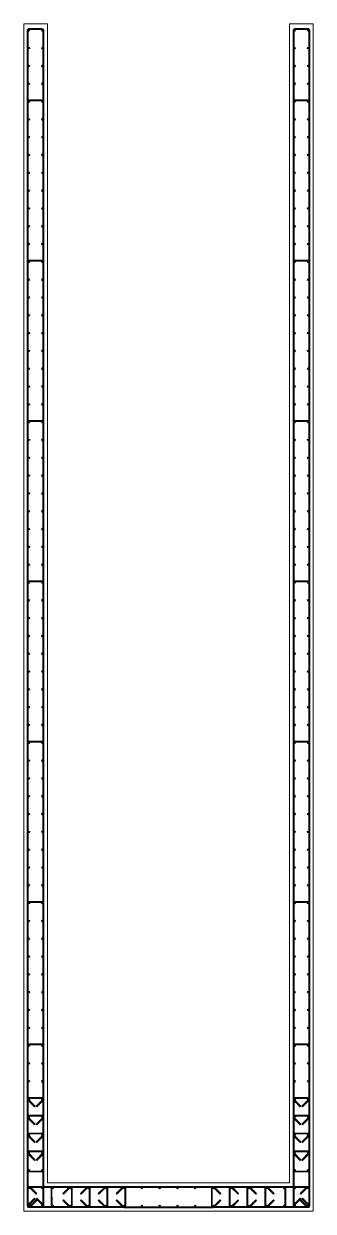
# Model space of a CAD drawing. Header units: metres. Extents: x -108 to 1267, y -15 to 572.
# Drawn here: x 54.39 to 56.83, y 36.15 to 46.15 of the extents above; entities that cross this region are included whole.
import ezdxf

# ---------------------------------------------------------------- set-up
doc = ezdxf.new("R2010")
doc.units = ezdxf.units.M
for name, color, linetype, lineweight in [('Acero de refuerzo', 150, 'Continuous', 0), ('Acero de refuerzo estribos', 92, 'Continuous', 0), ('Acero de refuerzo horizontal', 30, 'Continuous', 0), ('Muros', 7, 'Continuous', 0)]:
    doc.layers.add(name, color=color, linetype=linetype, lineweight=lineweight)

# ---------------------------------------------------------------- blocks, each defined once
blk = doc.blocks.new('Acero de refuerzo horizontal corto')
at = {"transparency": 33554687}
for p, q in [((-0.014, 0), (-0.014, 0.15)), ((-0.006, 0), (-0.006, 0.15)), ((0.351, 0.164), (0, 0.164)), ((0.351, 0.156), (0, 0.156)), ((0.357, 0), (0.357, 0.15)), ((0.365, 0), (0.365, 0.15))]:
    blk.add_line(p, q, dxfattribs=at)
for points in [[(-0.01, -0.01, -0.20907), (-0.014, 0, -0.20907)], [(-0.01, -0.01, 0.41421), (0.01, -0.01), (0.066, 0.046), (0.061, 0.052), (0.004, -0.004, -0.41421), (-0.004, -0.004)], [(-0.006, 0, 0.20907), (-0.004, -0.005)], [(0.361, -0.01, -0.41421), (0.341, -0.01), (0.284, 0.046), (0.29, 0.052), (0.346, -0.004, 0.41421), (0.355, -0.004)], [(0.357, 0, -0.20907), (0.355, -0.005)], [(0.36, -0.01, 0.20907), (0.365, 0, 0.20907)]]:
    blk.add_lwpolyline(points, format="xyb", dxfattribs=at)
for centre, radius, start, end in [((0, 0.15), 0.0142, 90, 180), ((0, 0.15), 0.00635, 90, 180), ((0.351, 0.15), 0.0142, 0, 90), ((0.351, 0.15), 0.00635, 0, 90)]:
    blk.add_arc(centre, radius, start, end, dxfattribs=at)
blk = doc.blocks.new('Acero de refuerzo horizontal largo')
at = {"transparency": 33554687}
for p, q in [((-0.014, 0), (-0.014, 0.15)), ((-0.006, 0), (-0.006, 0.15)), ((0.651, 0.164), (0, 0.164)), ((0.651, 0.156), (0, 0.156)), ((0.657, 0), (0.657, 0.15)), ((0.665, 0), (0.665, 0.15))]:
    blk.add_line(p, q, dxfattribs=at)
for points in [[(-0.01, -0.01, -0.20907), (-0.014, 0, -0.20907)], [(-0.01, -0.01, 0.41421), (0.01, -0.01), (0.066, 0.046), (0.061, 0.052), (0.004, -0.004, -0.41421), (-0.004, -0.004)], [(-0.006, 0, 0.20907), (-0.004, -0.005)], [(0.661, -0.01, -0.41421), (0.641, -0.01), (0.584, 0.046), (0.59, 0.052), (0.646, -0.004, 0.41421), (0.655, -0.004)], [(0.657, 0, -0.20907), (0.655, -0.005)], [(0.66, -0.01, 0.20907), (0.665, 0, 0.20907)]]:
    blk.add_lwpolyline(points, format="xyb", dxfattribs=at)
for centre, radius, start, end in [((0, 0.15), 0.0142, 90, 180), ((0, 0.15), 0.00635, 90, 180), ((0.651, 0.15), 0.0142, 0, 90), ((0.651, 0.15), 0.00635, 0, 90)]:
    blk.add_arc(centre, radius, start, end, dxfattribs=at)
blk = doc.blocks.new('acero más largo refuerzo horizontal')
at = {"transparency": 33554687}
for p, q in [((-0.014, 0.15), (-0.014, 0)), ((-0.006, 0.15), (-0.006, 0)), ((0.807, 0.15), (0.807, 0)), ((0.815, 0.15), (0.815, 0)), ((0.801, -0.006), (0, -0.006)), ((0.801, -0.014), (0, -0.014))]:
    blk.add_line(p, q, dxfattribs=at)
for points in [[(-0.01, 0.16, 0.20907), (-0.014, 0.15, 0.20907)], [(-0.01, 0.16, -0.41421), (0.01, 0.16), (0.066, 0.104), (0.061, 0.098), (0.004, 0.154, 0.41421), (-0.004, 0.154)], [(-0.006, 0.15, -0.20907), (-0.004, 0.155)], [(0.811, 0.16, 0.41421), (0.791, 0.16), (0.734, 0.104), (0.74, 0.098), (0.796, 0.154, -0.41421), (0.805, 0.154)], [(0.807, 0.15, 0.20907), (0.805, 0.155)], [(0.81, 0.16, -0.20907), (0.815, 0.15, -0.20907)]]:
    blk.add_lwpolyline(points, format="xyb", dxfattribs=at)
for centre, radius, start, end in [((0, 0), 0.0142, 180, 270), ((0, 0), 0.00635, 180, 270), ((0.801, 0), 0.0142, 270, 0), ((0.801, 0), 0.00635, 270, 0)]:
    blk.add_arc(centre, radius, start, end, dxfattribs=at)
blk = doc.blocks.new('acero horizontal medio')
at = {"transparency": 33554687}
for p, q in [((-0.014, 0), (-0.014, 0.15)), ((-0.006, 0), (-0.006, 0.15)), ((0, 0.164), (0.501, 0.164)), ((0, 0.156), (0.501, 0.156)), ((0.507, 0), (0.507, 0.15)), ((0.515, 0), (0.515, 0.15))]:
    blk.add_line(p, q, dxfattribs=at)
for points in [[(-0.01, -0.01, -0.20907), (-0.014, 0, -0.20907)], [(-0.01, -0.01, 0.41421), (0.01, -0.01), (0.066, 0.046), (0.061, 0.052), (0.004, -0.004, -0.41421), (-0.004, -0.004)], [(-0.006, 0, 0.20907), (-0.004, -0.005)], [(0.511, -0.01, -0.41421), (0.491, -0.01), (0.434, 0.046), (0.44, 0.052), (0.496, -0.004, 0.41421), (0.505, -0.004)], [(0.507, 0, -0.20907), (0.505, -0.005)], [(0.51, -0.01, 0.20907), (0.515, 0, 0.20907)]]:
    blk.add_lwpolyline(points, format="xyb", dxfattribs=at)
for centre, radius, start, end in [((0, 0.15), 0.0142, 90, 180), ((0, 0.15), 0.00635, 90, 180), ((0.501, 0.15), 0.0142, 360, 90), ((0.501, 0.15), 0.00635, 0, 90)]:
    blk.add_arc(centre, radius, start, end, dxfattribs=at)
blk = doc.blocks.new('horizontal 1 10 corte')
at = {"transparency": 33554687}
for p, q in [((-0.014, 0), (-0.014, -0.112)), ((-0.006, 0), (-0.006, -0.112)), ((0.456, 0), (0.456, -0.112)), ((0.464, 0), (0.464, -0.112)), ((0.45, -0.118), (0, -0.118)), ((0.45, -0.126), (0, -0.126))]:
    blk.add_line(p, q, dxfattribs=at)
for points in [[(-0.01, 0.01, 0.20907), (-0.014, 0, 0.20907)], [(-0.01, 0.01, -0.41421), (0.01, 0.01), (0.066, -0.046), (0.061, -0.052), (0.004, 0.004, 0.41421), (-0.004, 0.004)], [(-0.006, 0, -0.20907), (-0.004, 0.005)], [(0.46, 0.01, 0.41421), (0.44, 0.01), (0.384, -0.046), (0.389, -0.052), (0.446, 0.004, -0.41421), (0.454, 0.004)], [(0.456, 0, 0.20907), (0.454, 0.005)], [(0.46, 0.01, -0.20907), (0.464, 0, -0.20907)]]:
    blk.add_lwpolyline(points, format="xyb", dxfattribs=at)
for centre, radius, start, end in [((0, -0.112), 0.0142, 180, 270), ((0, -0.112), 0.00635, 180, 270), ((0.45, -0.112), 0.0142, 270, 0), ((0.45, -0.112), 0.00635, 270, 0)]:
    blk.add_arc(centre, radius, start, end, dxfattribs=at)
blk = doc.blocks.new('horizontal 2 10 corte')
at = {"transparency": 33554687}
for p, q in [((-0.014, 0), (-0.014, -0.112)), ((-0.006, 0), (-0.006, -0.112)), ((0.606, 0), (0.606, -0.112)), ((0.614, 0), (0.614, -0.112)), ((0.6, -0.118), (0, -0.118)), ((0.6, -0.126), (0, -0.126))]:
    blk.add_line(p, q, dxfattribs=at)
for points in [[(-0.01, 0.01, 0.20907), (-0.014, 0, 0.20907)], [(-0.01, 0.01, -0.41421), (0.01, 0.01), (0.066, -0.046), (0.061, -0.052), (0.004, 0.004, 0.41421), (-0.004, 0.004)], [(-0.006, 0, -0.20907), (-0.004, 0.005)], [(0.61, 0.01, 0.41421), (0.59, 0.01), (0.534, -0.046), (0.539, -0.052), (0.596, 0.004, -0.41421), (0.604, 0.004)], [(0.606, 0, 0.20907), (0.604, 0.005)], [(0.61, 0.01, -0.20907), (0.614, 0, -0.20907)]]:
    blk.add_lwpolyline(points, format="xyb", dxfattribs=at)
for centre, radius, start, end in [((0, -0.112), 0.0142, 180, 270), ((0, -0.112), 0.00635, 180, 270), ((0.6, -0.112), 0.0142, 270, 0), ((0.6, -0.112), 0.00635, 270, 0)]:
    blk.add_arc(centre, radius, start, end, dxfattribs=at)
blk = doc.blocks.new('horizontal 3 10')
at = {"transparency": 33554687}
for p, q in [((-0.764, 0), (-0.764, -0.112)), ((-0.756, 0), (-0.756, -0.112)), ((0.006, 0), (0.006, -0.112)), ((0.014, 0), (0.014, -0.112)), ((0, -0.118), (-0.75, -0.118)), ((0, -0.126), (-0.75, -0.126))]:
    blk.add_line(p, q, dxfattribs=at)
for points in [[(-0.76, 0.01, 0.20907), (-0.764, 0, 0.20907)], [(-0.76, 0.01, -0.41421), (-0.74, 0.01), (-0.684, -0.046), (-0.689, -0.052), (-0.746, 0.004, 0.41421), (-0.754, 0.004)], [(-0.756, 0, -0.20907), (-0.754, 0.005)], [(0.01, 0.01, 0.41421), (-0.01, 0.01), (-0.066, -0.046), (-0.061, -0.052), (-0.004, 0.004, -0.41421), (0.004, 0.004)], [(0.006, 0, 0.20907), (0.004, 0.005)], [(0.01, 0.01, -0.20907), (0.014, 0, -0.20907)]]:
    blk.add_lwpolyline(points, format="xyb", dxfattribs=at)
for centre, radius, start, end in [((-0.75, -0.112), 0.0142, 180, 270), ((-0.75, -0.112), 0.00635, 180, 270), ((0, -0.112), 0.0142, 270, 0), ((0, -0.112), 0.00635, 270, 0)]:
    blk.add_arc(centre, radius, start, end, dxfattribs=at)
blk = doc.blocks.new('horizontal 4 10')
at = {"transparency": 33554687}
for p, q in [((-0.006, 0), (-0.006, -0.112)), ((-0.014, 0), (-0.014, -0.112)), ((0.906, 0), (0.906, -0.112)), ((0.914, 0), (0.914, -0.112)), ((0.9, -0.118), (0, -0.118)), ((0.9, -0.126), (0, -0.126))]:
    blk.add_line(p, q, dxfattribs=at)
for points in [[(-0.01, 0.01, 0.20907), (-0.014, 0, 0.20907)], [(-0.01, 0.01, -0.41421), (0.01, 0.01), (0.066, -0.046), (0.061, -0.052), (0.004, 0.004, 0.41421), (-0.004, 0.004)], [(-0.006, 0, -0.20907), (-0.004, 0.005)], [(0.91, 0.01, 0.41421), (0.89, 0.01), (0.834, -0.046), (0.839, -0.052), (0.896, 0.004, -0.41421), (0.904, 0.004)], [(0.906, 0, 0.20907), (0.904, 0.005)], [(0.91, 0.01, -0.20907), (0.914, 0, -0.20907)]]:
    blk.add_lwpolyline(points, format="xyb", dxfattribs=at)
for centre, radius, start, end in [((0, -0.112), 0.0142, 180, 270), ((0, -0.112), 0.00635, 180, 270), ((0.9, -0.112), 0.0142, 270, 0), ((0.9, -0.112), 0.00635, 270, 0)]:
    blk.add_arc(centre, radius, start, end, dxfattribs=at)
blk = doc.blocks.new('estribos delgaod 0.1')
at = {"transparency": 33554687}
for p, q in [((-0.014, 0), (-0.014, -0.112)), ((-0.006, 0), (-0.006, -0.112))]:
    blk.add_line(p, q, dxfattribs=at)
for centre, radius, start, end in [((0, 0), 0.0142, 90, 180), ((0, 0), 0.00635, 90, 180), ((0, -0.112), 0.0142, 180, 270), ((0, -0.112), 0.00635, 174.1587, 270)]:
    blk.add_arc(centre, radius, start, end, dxfattribs=at)

msp = doc.modelspace()

# ---------------------------------------------------------------- linework, layer by layer
at = {"layer": 'Acero de refuerzo', "transparency": 33554687}
for centre in [(54.435, 46.091), (54.547, 46.091), (56.675, 46.091), (56.787, 46.091), (54.435, 45.941), (54.547, 45.941), (56.675, 45.941), (56.787, 45.941), (54.435, 45.791), (54.547, 45.791), (56.675, 45.791), (56.787, 45.791), (54.435, 45.641), (54.547, 45.641), (56.675, 45.641), (56.787, 45.641), (54.435, 45.491), (54.547, 45.491), (56.675, 45.491), (56.787, 45.491), (54.435, 45.341), (54.547, 45.341), (56.675, 45.341), (56.787, 45.341), (54.435, 45.191), (54.547, 45.191), (56.675, 45.191), (56.787, 45.191), (54.435, 45.041), (54.547, 45.041), (56.675, 45.041), (56.787, 45.041), (54.435, 44.891), (54.547, 44.891), (56.675, 44.891), (56.787, 44.891), (54.435, 44.741), (54.547, 44.741), (56.675, 44.741), (56.787, 44.741), (54.435, 44.591), (54.547, 44.591), (56.675, 44.591), (56.787, 44.591), (54.435, 44.441), (54.547, 44.441), (56.675, 44.441), (56.787, 44.441), (54.435, 44.291), (54.547, 44.291), (56.675, 44.291), (56.787, 44.291), (54.435, 44.141), (54.547, 44.141), (56.675, 44.141), (56.787, 44.141), (54.435, 43.991), (54.547, 43.991), (56.675, 43.991), (56.787, 43.991), (54.435, 43.841), (54.547, 43.841), (56.675, 43.841), (56.787, 43.841), (54.435, 43.691), (54.547, 43.691), (56.675, 43.691), (56.787, 43.691), (54.435, 43.541), (54.547, 43.541), (56.675, 43.541), (56.787, 43.541), (54.435, 43.391), (54.547, 43.391), (56.675, 43.391), (56.787, 43.391), (54.435, 43.241), (54.547, 43.241), (56.675, 43.241), (56.787, 43.241), (54.435, 43.091), (54.547, 43.091), (56.675, 43.091), (56.787, 43.091), (54.435, 42.941), (54.547, 42.941), (56.675, 42.941), (56.787, 42.941), (54.435, 42.791), (54.547, 42.791), (56.675, 42.791), (56.787, 42.791), (54.435, 42.641), (54.547, 42.641), (56.675, 42.641), (56.787, 42.641), (54.435, 42.491), (54.547, 42.491), (56.675, 42.491), (56.787, 42.491), (54.435, 42.341), (54.547, 42.341), (56.675, 42.341), (56.787, 42.341), (54.435, 42.191), (54.547, 42.191), (56.675, 42.191), (56.787, 42.191), (54.435, 42.041), (54.547, 42.041), (56.675, 42.041), (56.787, 42.041), (54.435, 41.891), (54.547, 41.891), (56.675, 41.891), (56.787, 41.891), (54.435, 41.741), (54.547, 41.741), (56.675, 41.741), (56.787, 41.741), (54.435, 41.591), (54.547, 41.591), (56.675, 41.591), (56.787, 41.591), (54.435, 41.441), (54.547, 41.441), (56.675, 41.441), (56.787, 41.441), (54.435, 41.291), (54.547, 41.291), (56.675, 41.291), (56.787, 41.291), (54.435, 41.141), (54.547, 41.141), (56.675, 41.141), (56.787, 41.141), (54.435, 40.991), (54.547, 40.991), (56.675, 40.991), (56.787, 40.991), (54.435, 40.841), (54.547, 40.841), (56.675, 40.841), (56.787, 40.841), (54.435, 40.691), (54.547, 40.691), (56.675, 40.691), (56.787, 40.691), (54.435, 40.541), (54.547, 40.541), (56.675, 40.541), (56.787, 40.541), (54.435, 40.391), (54.547, 40.391), (56.675, 40.391), (56.787, 40.391), (54.435, 40.241), (54.547, 40.241), (56.675, 40.241), (56.787, 40.241), (54.435, 40.091), (54.547, 40.091), (56.675, 40.091), (56.787, 40.091), (54.435, 39.941), (54.547, 39.941), (56.675, 39.941), (56.787, 39.941), (54.435, 39.791), (54.547, 39.791), (56.675, 39.791), (56.787, 39.791), (54.435, 39.641), (54.547, 39.641), (56.675, 39.641), (56.787, 39.641), (54.435, 39.491), (54.547, 39.491), (56.675, 39.491), (56.787, 39.491), (54.435, 39.341), (54.547, 39.341), (56.675, 39.341), (56.787, 39.341), (54.435, 39.191), (54.547, 39.191), (56.675, 39.191), (56.787, 39.191), (54.435, 39.041), (54.547, 39.041), (56.675, 39.041), (56.787, 39.041), (54.435, 38.891), (54.547, 38.891), (56.675, 38.891), (56.787, 38.891), (54.435, 38.741), (54.547, 38.741), (56.675, 38.741), (56.787, 38.741), (54.435, 38.591), (54.547, 38.591), (56.675, 38.591), (56.787, 38.591), (54.435, 38.441), (54.547, 38.441), (56.675, 38.441), (56.787, 38.441), (54.435, 38.291), (54.547, 38.291), (56.675, 38.291), (56.787, 38.291), (54.435, 38.141), (54.547, 38.141), (56.675, 38.141), (56.787, 38.141), (54.435, 37.991), (54.547, 37.991), (56.675, 37.991), (56.787, 37.991), (54.435, 37.841), (54.547, 37.841), (56.675, 37.841), (56.787, 37.841), (54.435, 37.691), (54.547, 37.691), (56.675, 37.691), (56.787, 37.691), (54.435, 37.541), (54.547, 37.541), (56.675, 37.541), (56.787, 37.541), (54.435, 37.391), (54.547, 37.391), (56.675, 37.391), (56.787, 37.391), (54.435, 37.241), (54.547, 37.241), (56.675, 37.241), (56.787, 37.241), (54.435, 37.091), (54.547, 37.091), (56.675, 37.091), (56.787, 37.091), (54.435, 36.941), (54.547, 36.941), (56.675, 36.941), (56.787, 36.941), (54.435, 36.791), (54.547, 36.791), (56.675, 36.791), (56.787, 36.791), (54.435, 36.641), (54.547, 36.641), (56.675, 36.641), (56.787, 36.641), (54.435, 36.491), (54.547, 36.491), (56.675, 36.491), (56.787, 36.491), (54.435, 36.341), (54.547, 36.341), (54.636, 36.341), (54.786, 36.341), (54.936, 36.341), (55.086, 36.341), (55.236, 36.341), (55.386, 36.341), (55.536, 36.341), (55.686, 36.341), (55.836, 36.341), (55.986, 36.341), (56.136, 36.341), (56.286, 36.341), (56.436, 36.341), (56.586, 36.341), (56.675, 36.341), (56.787, 36.341), (54.435, 36.191), (54.547, 36.191), (54.636, 36.191), (54.786, 36.191), (54.936, 36.191), (55.086, 36.191), (55.236, 36.191), (55.386, 36.191), (55.536, 36.191), (55.686, 36.191), (55.836, 36.191), (55.986, 36.191), (56.136, 36.191), (56.286, 36.191), (56.436, 36.191), (56.586, 36.191), (56.675, 36.191), (56.787, 36.191)]:
    msp.add_circle(centre, 0.00635, dxfattribs=at)
at = {"layer": 'Acero de refuerzo estribos'}
for p, q in [((54.421, 46.091), (54.421, 45.491)), ((54.429, 46.091), (54.429, 45.503)), ((54.553, 46.091), (54.553, 45.503)), ((54.561, 46.091), (54.561, 45.491)), ((56.661, 46.091), (56.661, 45.491)), ((56.669, 46.091), (56.669, 45.503)), ((56.793, 46.091), (56.793, 45.503)), ((56.801, 46.091), (56.801, 45.491)), ((54.429, 45.503), (54.429, 44.153)), ((56.669, 45.503), (56.669, 44.153)), ((54.421, 45.491), (54.421, 44.141)), ((54.553, 45.491), (54.553, 44.153)), ((54.561, 45.491), (54.561, 44.141)), ((56.661, 45.491), (56.661, 44.141)), ((56.793, 45.491), (56.793, 44.153)), ((56.801, 45.491), (56.801, 44.141)), ((54.421, 44.141), (54.421, 42.791)), ((54.429, 44.141), (54.429, 42.803)), ((54.553, 44.141), (54.553, 42.803)), ((54.561, 44.141), (54.561, 42.791)), ((56.661, 44.141), (56.661, 42.791)), ((56.669, 44.141), (56.669, 42.803)), ((56.793, 44.141), (56.793, 42.803)), ((56.801, 44.141), (56.801, 42.791)), ((54.421, 42.791), (54.421, 41.441)), ((54.429, 42.791), (54.429, 41.453)), ((54.553, 42.791), (54.553, 41.453)), ((54.561, 42.791), (54.561, 41.441)), ((56.661, 42.791), (56.661, 41.441)), ((56.669, 42.791), (56.669, 41.453)), ((56.793, 42.791), (56.793, 41.453)), ((56.801, 42.791), (56.801, 41.441)), ((54.421, 41.441), (54.421, 40.091)), ((54.429, 41.441), (54.429, 40.103)), ((54.553, 41.441), (54.553, 40.103)), ((54.561, 41.441), (54.561, 40.091)), ((56.661, 41.441), (56.661, 40.091)), ((56.669, 41.441), (56.669, 40.103)), ((56.793, 41.441), (56.793, 40.103)), ((56.801, 41.441), (56.801, 40.091)), ((54.421, 40.091), (54.421, 38.741)), ((54.429, 40.091), (54.429, 38.753)), ((54.553, 40.091), (54.553, 38.753)), ((54.561, 40.091), (54.561, 38.741)), ((56.661, 40.091), (56.661, 38.741)), ((56.669, 40.091), (56.669, 38.753)), ((56.793, 40.091), (56.793, 38.753)), ((56.801, 40.091), (56.801, 38.741)), ((54.421, 38.741), (54.421, 37.091)), ((54.429, 38.741), (54.429, 37.103)), ((54.553, 38.741), (54.553, 37.103)), ((54.561, 38.741), (54.561, 37.091)), ((56.661, 38.741), (56.661, 37.091)), ((56.669, 38.741), (56.669, 37.103)), ((56.793, 38.741), (56.793, 37.103)), ((56.801, 38.741), (56.801, 37.091)), ((55.236, 36.355), (55.986, 36.355)), ((55.249, 36.347), (55.973, 36.347)), ((55.236, 36.176), (55.986, 36.176)), ((55.249, 36.184), (55.973, 36.184))]:
    msp.add_line(p, q, dxfattribs=at)
at = {"layer": 'Acero de refuerzo estribos', "transparency": 33554687}
for p, q in [((54.622, 36.341), (54.622, 36.191)), ((54.629, 36.341), (54.63, 36.191)), ((56.592, 36.341), (56.592, 36.191)), ((56.6, 36.341), (56.6, 36.191))]:
    msp.add_line(p, q, dxfattribs=at)
for centre, radius, start, end in [((54.636, 36.341), 0.0142, 90, 180), ((54.636, 36.341), 0.00635, 90, 180), ((56.586, 36.341), 0.0142, 0, 90), ((56.586, 36.341), 0.00635, 0, 90), ((54.636, 36.191), 0.0142, 180, 270), ((54.636, 36.191), 0.00635, 174.1587, 270), ((56.586, 36.191), 0.0142, 270, 0), ((56.586, 36.191), 0.00635, 270, 5.8413)]:
    msp.add_arc(centre, radius, start, end, dxfattribs=at)
at = {"layer": 'Muros', "transparency": 33554687}
for p, q in [((54.591, 46.146), (54.391, 46.146)), ((54.391, 46.146), (54.391, 36.146)), ((54.591, 36.385), (54.591, 46.146)), ((56.831, 46.146), (56.631, 46.146)), ((56.631, 46.146), (56.631, 36.386)), ((56.831, 36.146), (56.831, 46.146)), ((54.591, 36.385), (56.631, 36.386)), ((54.391, 36.146), (56.831, 36.146))]:
    msp.add_line(p, q, dxfattribs=at)

# ---------------------------------------------------------------- block references
at = {"layer": 'Acero de refuerzo estribos'}
for p, rotation in [((54.547, 46.091), 270), ((56.787, 46.091), 270), ((54.547, 45.491), 270), ((56.787, 45.491), 270), ((54.547, 44.141), 270), ((56.787, 44.141), 270), ((54.547, 42.791), 270), ((56.787, 42.791), 270), ((54.547, 41.441), 270), ((56.787, 41.441), 270), ((54.547, 40.091), 270), ((56.787, 40.091), 270), ((54.547, 38.741), 270), ((56.787, 38.741), 270), ((54.547, 37.541), 270), ((56.787, 37.541), 270), ((54.435, 36.491), 89.99999999999999), ((56.675, 36.491), 89.99999999999999)]:
    msp.add_blockref('estribos delgaod 0.1', p, dxfattribs=dict(at, rotation=rotation))
at = {"layer": 'Acero de refuerzo horizontal'}
for name, p, rotation in [('horizontal 4 10', (54.435, 36.191), 89.99999999999999), ('horizontal 4 10', (54.547, 37.091), 270), ('horizontal 3 10', (54.547, 36.191), 270), ('horizontal 3 10', (54.435, 36.941), 89.99999999999999), ('horizontal 2 10 corte', (54.547, 36.791), 270), ('horizontal 2 10 corte', (56.787, 36.791), 270), ('horizontal 1 10 corte', (54.547, 36.641), 270), ('horizontal 1 10 corte', (54.435, 36.191), 89.99999999999999), ('acero más largo refuerzo horizontal', (55.236, 36.341), 180), ('acero horizontal medio', (54.936, 36.341), 180), ('acero más largo refuerzo horizontal', (56.787, 36.341), 180), ('acero horizontal medio', (56.787, 36.341), 180)]:
    msp.add_blockref(name, p, dxfattribs=dict(at, rotation=rotation))
at = {"layer": 'Acero de refuerzo horizontal', "xscale": -1}
for name, p, rotation in [('horizontal 4 10', (56.787, 36.191), 270), ('horizontal 4 10', (56.675, 37.091), 90), ('horizontal 3 10', (56.675, 36.191), 90), ('horizontal 3 10', (56.787, 36.941), 270), ('horizontal 2 10 corte', (54.435, 36.791), 90), ('horizontal 2 10 corte', (56.675, 36.791), 90), ('horizontal 1 10 corte', (56.675, 36.641), 90), ('horizontal 1 10 corte', (56.787, 36.191), 270), ('Acero de refuerzo horizontal corto', (54.435, 36.341), 180), ('Acero de refuerzo horizontal largo', (54.435, 36.341), 180), ('Acero de refuerzo horizontal largo', (56.136, 36.341), 180), ('Acero de refuerzo horizontal corto', (56.436, 36.341), 180)]:
    msp.add_blockref(name, p, dxfattribs=dict(at, rotation=rotation))
at = {"layer": 'Acero de refuerzo horizontal'}
for name, p in [('Acero de refuerzo horizontal corto', (54.435, 36.191)), ('Acero de refuerzo horizontal largo', (54.435, 36.191)), ('acero más largo refuerzo horizontal', (54.435, 36.191)), ('acero horizontal medio', (54.435, 36.191)), ('acero más largo refuerzo horizontal', (55.986, 36.191)), ('Acero de refuerzo horizontal largo', (56.136, 36.191)), ('acero horizontal medio', (56.286, 36.191)), ('Acero de refuerzo horizontal corto', (56.436, 36.191))]:
    msp.add_blockref(name, p, dxfattribs=at)

doc.saveas('drawing.dxf')
